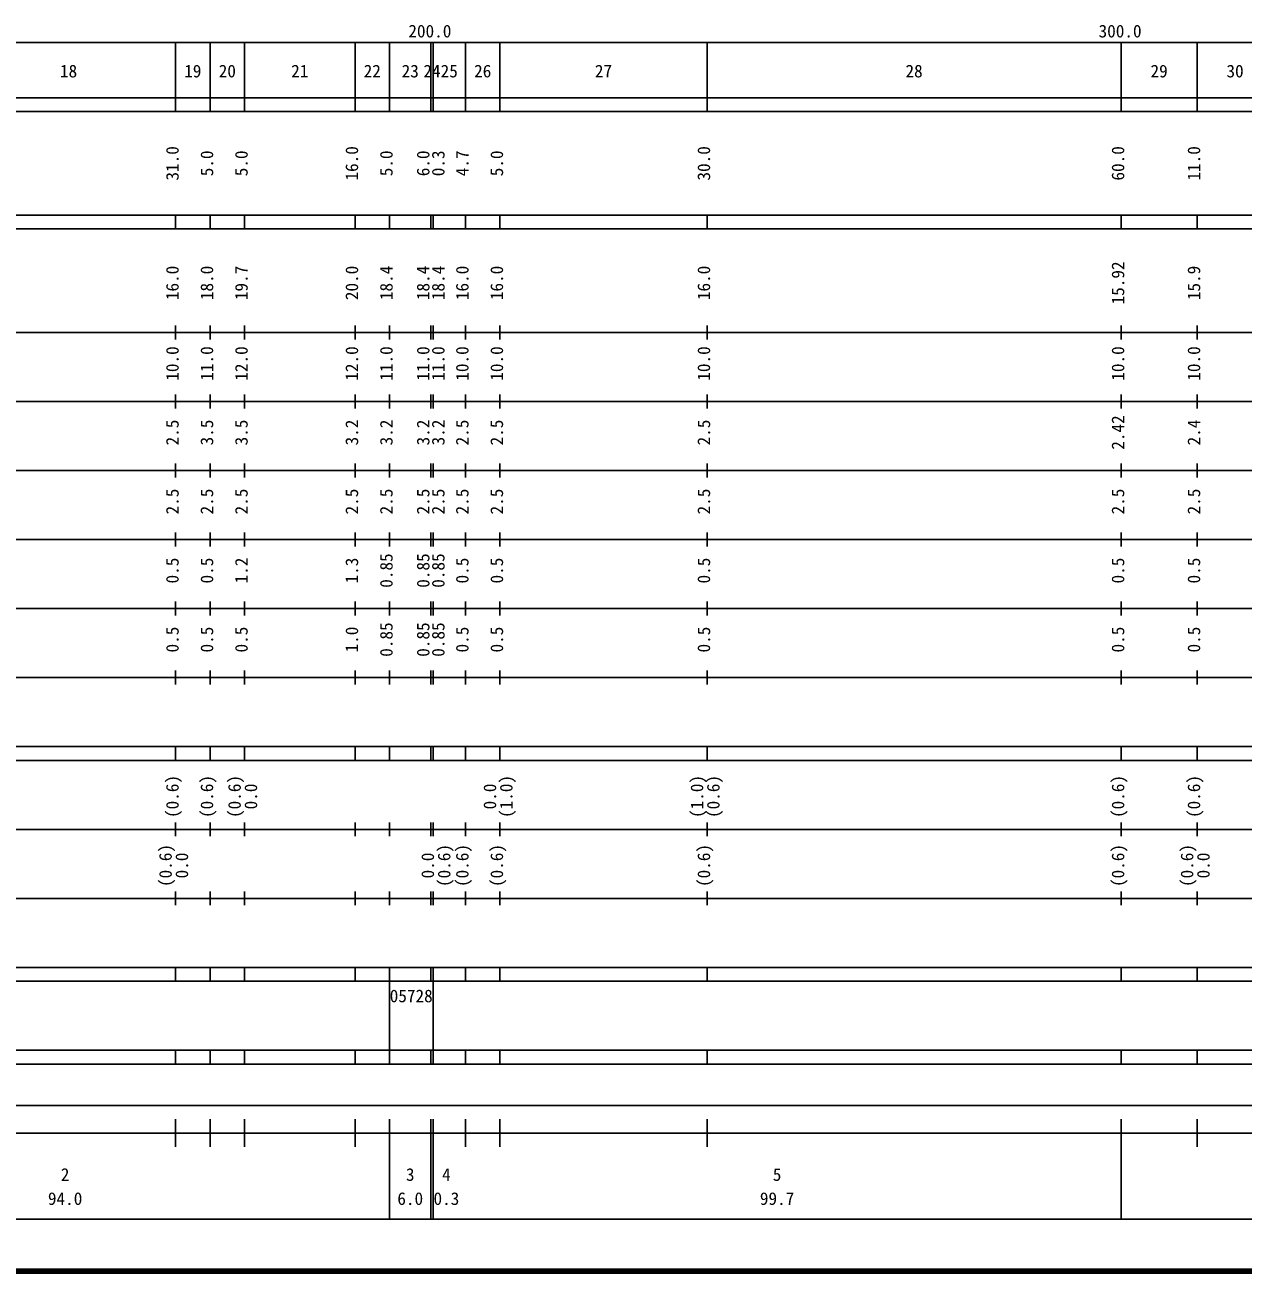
# Model space of a CAD drawing. Units: millimetres on the paper, enlarged 1000 times. Extents: x 40000 to 680000, y 20000 to 380000.
# Drawn here: x 209177 to 385664, y 20000 to 200558 of the extents above; entities that cross this region are included whole.
import ezdxf
from ezdxf.enums import TextEntityAlignment as Align

# ---------------------------------------------------------------- set-up
doc = ezdxf.new("R2010")
doc.units = ezdxf.units.MM
doc.header["$LTSCALE"] = 1000
doc.layers.add('M-TTL', color=2, linetype='Continuous', lineweight=140)
doc.layers.add('M-TTL-BAND', color=7, linetype='Continuous', lineweight=25)
doc.styles.add('ＭＳ ゴシック', font='')
doc.styles.get('ＭＳ ゴシック').set_extended_font_data('MS Gothic')

msp = doc.modelspace()

# ---------------------------------------------------------------- linework, layer by layer
at = {"layer": 'M-TTL'}
msp.add_line((40000, 20000), (680000, 20000), dxfattribs=at)
at = {"layer": 'M-TTL-BAND'}
for p, q in [((68000, 198000), (579000, 198000)), ((231000, 188000), (231000, 198000)), ((236000, 188000), (236000, 198000)), ((241000, 188000), (241000, 198000)), ((257000, 188000), (257000, 198000)), ((262000, 188000), (262000, 198000)), ((268000, 188000), (268000, 198000)), ((268300, 188000), (268300, 198000)), ((273000, 188000), (273000, 198000)), ((278000, 188000), (278000, 198000)), ((308000, 188000), (308000, 198000)), ((368000, 188000), (368000, 198000)), ((379000, 188000), (379000, 198000)), ((40000, 190000), (579000, 190000)), ((40000, 188000), (579000, 188000)), ((40000, 173000), (579000, 173000)), ((231000, 171000), (231000, 173000)), ((236000, 171000), (236000, 173000)), ((241000, 171000), (241000, 173000)), ((257000, 171000), (257000, 173000)), ((262000, 171000), (262000, 173000)), ((268000, 171000), (268000, 173000)), ((268300, 171000), (268300, 173000)), ((273000, 171000), (273000, 173000)), ((278000, 171000), (278000, 173000)), ((308000, 171000), (308000, 173000)), ((368000, 171000), (368000, 173000)), ((379000, 171000), (379000, 173000)), ((40000, 171000), (579000, 171000)), ((40000, 156000), (579000, 156000)), ((231000, 155000), (231000, 157000)), ((236000, 155000), (236000, 157000)), ((241000, 155000), (241000, 157000)), ((257000, 155000), (257000, 157000)), ((262000, 155000), (262000, 157000)), ((268000, 155000), (268000, 157000)), ((268300, 155000), (268300, 157000)), ((273000, 155000), (273000, 157000)), ((278000, 155000), (278000, 157000)), ((308000, 155000), (308000, 157000)), ((368000, 155000), (368000, 157000)), ((379000, 155000), (379000, 157000)), ((231000, 145000), (231000, 147000)), ((236000, 145000), (236000, 147000)), ((241000, 145000), (241000, 147000)), ((257000, 145000), (257000, 147000)), ((262000, 145000), (262000, 147000)), ((268000, 145000), (268000, 147000)), ((268300, 145000), (268300, 147000)), ((273000, 145000), (273000, 147000)), ((278000, 145000), (278000, 147000)), ((308000, 145000), (308000, 147000)), ((368000, 145000), (368000, 147000)), ((379000, 145000), (379000, 147000)), ((46000, 146000), (579000, 146000)), ((52000, 136000), (579000, 136000)), ((231000, 135000), (231000, 137000)), ((236000, 135000), (236000, 137000)), ((241000, 135000), (241000, 137000)), ((257000, 135000), (257000, 137000)), ((262000, 135000), (262000, 137000)), ((268000, 135000), (268000, 137000)), ((268300, 135000), (268300, 137000)), ((273000, 135000), (273000, 137000)), ((278000, 135000), (278000, 137000)), ((308000, 135000), (308000, 137000)), ((368000, 135000), (368000, 137000)), ((379000, 135000), (379000, 137000)), ((231000, 125000), (231000, 127000)), ((236000, 125000), (236000, 127000)), ((241000, 125000), (241000, 127000)), ((257000, 125000), (257000, 127000)), ((262000, 125000), (262000, 127000)), ((268000, 125000), (268000, 127000)), ((268300, 125000), (268300, 127000)), ((273000, 125000), (273000, 127000)), ((278000, 125000), (278000, 127000)), ((308000, 125000), (308000, 127000)), ((368000, 125000), (368000, 127000)), ((379000, 125000), (379000, 127000)), ((46000, 126000), (579000, 126000)), ((52000, 116000), (579000, 116000)), ((231000, 115000), (231000, 117000)), ((236000, 115000), (236000, 117000)), ((241000, 115000), (241000, 117000)), ((257000, 115000), (257000, 117000)), ((262000, 115000), (262000, 117000)), ((268000, 115000), (268000, 117000)), ((268300, 115000), (268300, 117000)), ((273000, 115000), (273000, 117000)), ((278000, 115000), (278000, 117000)), ((308000, 115000), (308000, 117000)), ((368000, 115000), (368000, 117000)), ((379000, 115000), (379000, 117000)), ((231000, 105000), (231000, 107000)), ((236000, 105000), (236000, 107000)), ((241000, 105000), (241000, 107000)), ((257000, 105000), (257000, 107000)), ((262000, 105000), (262000, 107000)), ((268000, 105000), (268000, 107000)), ((268300, 105000), (268300, 107000)), ((273000, 105000), (273000, 107000)), ((278000, 105000), (278000, 107000)), ((308000, 105000), (308000, 107000)), ((368000, 105000), (368000, 107000)), ((379000, 105000), (379000, 107000)), ((46000, 106000), (579000, 106000)), ((40000, 96000), (579000, 96000)), ((231000, 94000), (231000, 96000)), ((236000, 94000), (236000, 96000)), ((241000, 94000), (241000, 96000)), ((257000, 94000), (257000, 96000)), ((262000, 94000), (262000, 96000)), ((268000, 94000), (268000, 96000)), ((268300, 94000), (268300, 96000)), ((273000, 94000), (273000, 96000)), ((278000, 94000), (278000, 96000)), ((308000, 94000), (308000, 96000)), ((368000, 94000), (368000, 96000)), ((379000, 94000), (379000, 96000)), ((40000, 94000), (579000, 94000)), ((231000, 83000), (231000, 85000)), ((236000, 83000), (236000, 85000)), ((241000, 83000), (241000, 85000)), ((257000, 83000), (257000, 85000)), ((262000, 83000), (262000, 85000)), ((268000, 83000), (268000, 85000)), ((268300, 83000), (268300, 85000)), ((273000, 83000), (273000, 85000)), ((278000, 83000), (278000, 85000)), ((308000, 83000), (308000, 85000)), ((368000, 83000), (368000, 85000)), ((379000, 83000), (379000, 85000)), ((49000, 84000), (579000, 84000)), ((231000, 73000), (231000, 75000)), ((236000, 73000), (236000, 75000)), ((241000, 73000), (241000, 75000)), ((257000, 73000), (257000, 75000)), ((262000, 73000), (262000, 75000)), ((268000, 73000), (268000, 75000)), ((268300, 73000), (268300, 75000)), ((273000, 73000), (273000, 75000)), ((278000, 73000), (278000, 75000)), ((308000, 73000), (308000, 75000)), ((368000, 73000), (368000, 75000)), ((379000, 73000), (379000, 75000)), ((40000, 74000), (579000, 74000)), ((40000, 64000), (579000, 64000)), ((231000, 62000), (231000, 64000)), ((236000, 62000), (236000, 64000)), ((241000, 62000), (241000, 64000)), ((257000, 62000), (257000, 64000)), ((262000, 62000), (262000, 64000)), ((268000, 62000), (268000, 64000)), ((268300, 62000), (268300, 64000)), ((273000, 62000), (273000, 64000)), ((278000, 62000), (278000, 64000)), ((308000, 62000), (308000, 64000)), ((368000, 62000), (368000, 64000)), ((379000, 62000), (379000, 64000)), ((40000, 62000), (579000, 62000)), ((262000, 52000), (262000, 62000)), ((268300, 52000), (268300, 62000)), ((40000, 52000), (579000, 52000)), ((231000, 50000), (231000, 52000)), ((236000, 50000), (236000, 52000)), ((241000, 50000), (241000, 52000)), ((257000, 50000), (257000, 52000)), ((262000, 50000), (262000, 52000)), ((268000, 50000), (268000, 52000)), ((268300, 50000), (268300, 52000)), ((273000, 50000), (273000, 52000)), ((278000, 50000), (278000, 52000)), ((308000, 50000), (308000, 52000)), ((368000, 50000), (368000, 52000)), ((379000, 50000), (379000, 52000)), ((40000, 50000), (579000, 50000)), ((71000, 44000), (565000, 44000)), ((231000, 38000), (231000, 42000)), ((236000, 38000), (236000, 42000)), ((241000, 38000), (241000, 42000)), ((257000, 38000), (257000, 42000)), ((262000, 27500), (262000, 42000)), ((268000, 27500), (268000, 42000)), ((268300, 27500), (268300, 42000)), ((273000, 38000), (273000, 42000)), ((278000, 38000), (278000, 42000)), ((308000, 38000), (308000, 42000)), ((368000, 27500), (368000, 42000)), ((379000, 38000), (379000, 42000)), ((40000, 40000), (579000, 40000)), ((68000, 27500), (579000, 27500))]:
    msp.add_line(p, q, dxfattribs=at)

# ---------------------------------------------------------------- texts
at = {"layer": 'M-TTL-BAND', "style": 'ＭＳ ゴシック'}
for s, p in [('200.0', (267844, 198195)), ('300.0', (367844, 198195)), ('18', (215500, 192405)), ('19', (233500, 192405)), ('20', (238500, 192405)), ('21', (249000, 192405)), ('22', (259500, 192405)), ('23', (265000, 192405)), ('24', (268150, 192405)), ('25', (270650, 192405)), ('26', (275500, 192405)), ('27', (293000, 192405)), ('28', (338000, 192405)), ('29', (373500, 192405)), ('30', (384500, 192405)), ('2', (215000, 32523)), ('3', (265000, 32523)), ('4', (270241, 32523)), ('5', (318150, 32523)), ('94.0', (215000, 29033)), ('6.0', (265000, 29033)), ('0.3', (270241, 29033)), ('99.7', (318150, 29033))]:
    msp.add_text(s, height=1833, dxfattribs=at).set_placement(p, align=Align.BOTTOM_CENTER)
for s, p in [('31.0', (232000, 180500)), ('16.0', (258000, 180500)), ('30.0', (309000, 180500)), ('60.0', (369000, 180500)), ('11.0', (380000, 180500)), ('5.0', (237000, 180500)), ('5.0', (242000, 180500)), ('5.0', (263000, 180500)), ('6.0', (268332, 180500)), ('0.3', (270520, 180500)), ('4.7', (274000, 180500)), ('5.0', (279000, 180500)), ('15.92', (369000, 163174)), ('16.0', (232000, 163174)), ('18.0', (237000, 163174)), ('19.7', (242000, 163174)), ('20.0', (258000, 163174)), ('18.4', (263000, 163174)), ('18.4', (268332, 163174)), ('18.4', (270520, 163174)), ('16.0', (274000, 163174)), ('16.0', (279000, 163174)), ('16.0', (309000, 163174)), ('15.9', (380000, 163174)), ('10.0', (232000, 151500)), ('11.0', (237000, 151500)), ('12.0', (242000, 151500)), ('12.0', (258000, 151500)), ('11.0', (263000, 151500)), ('11.0', (268332, 151500)), ('11.0', (270520, 151500)), ('10.0', (274000, 151500)), ('10.0', (279000, 151500)), ('10.0', (309000, 151500)), ('10.0', (369000, 151500)), ('10.0', (380000, 151500)), ('2.5', (232000, 141500)), ('3.5', (237000, 141500)), ('3.5', (242000, 141500)), ('3.2', (258000, 141500)), ('3.2', (263000, 141500)), ('3.2', (268332, 141500)), ('3.2', (270520, 141500)), ('2.5', (274000, 141500)), ('2.5', (279000, 141500)), ('2.5', (309000, 141500)), ('2.42', (369000, 141500)), ('2.4', (380000, 141500)), ('2.5', (232000, 131500)), ('2.5', (237000, 131500)), ('2.5', (242000, 131500)), ('2.5', (258000, 131500)), ('2.5', (263000, 131500)), ('2.5', (268332, 131500)), ('2.5', (270520, 131500)), ('2.5', (274000, 131500)), ('2.5', (279000, 131500)), ('2.5', (309000, 131500)), ('2.5', (369000, 131500)), ('2.5', (380000, 131500)), ('0.5', (232000, 121500)), ('0.5', (237000, 121500)), ('1.2', (242000, 121500)), ('1.3', (258000, 121500)), ('0.85', (263000, 121500)), ('0.85', (268332, 121500)), ('0.85', (270520, 121500)), ('0.5', (274000, 121500)), ('0.5', (279000, 121500)), ('0.5', (309000, 121500)), ('0.5', (369000, 121500)), ('0.5', (380000, 121500)), ('0.85', (263000, 111500)), ('0.85', (268332, 111500)), ('0.85', (270520, 111500)), ('0.5', (232000, 111500)), ('0.5', (237000, 111500)), ('0.5', (242000, 111500)), ('1.0', (258000, 111500)), ('0.5', (274000, 111500)), ('0.5', (279000, 111500)), ('0.5', (309000, 111500)), ('0.5', (369000, 111500)), ('0.5', (380000, 111500)), ('(0.6)', (232000, 88764)), ('(0.6)', (237000, 88764)), ('(0.6)', (241000, 88764)), ('0.0', (243370, 88764)), ('0.0', (278000, 88764)), ('(1.0)', (280370, 88764)), ('(1.0)', (308000, 88764)), ('(0.6)', (310370, 88764)), ('(0.6)', (369000, 88764)), ('(0.6)', (380000, 88764)), ('(0.6)', (231000, 78764)), ('(0.6)', (271367, 78764)), ('(0.6)', (274000, 78764)), ('(0.6)', (279000, 78764)), ('(0.6)', (309000, 78764)), ('(0.6)', (369000, 78764)), ('(0.6)', (379000, 78764)), ('0.0', (233370, 78764)), ('0.0', (268997, 78764)), ('0.0', (381370, 78764))]:
    msp.add_text(s, height=1833, rotation=90, dxfattribs=at).set_placement(p, align=Align.BOTTOM_CENTER)
msp.add_text('05728', height=1833, dxfattribs=at).set_placement((262025, 58405), align=Align.BOTTOM_LEFT)

doc.saveas('drawing.dxf')
